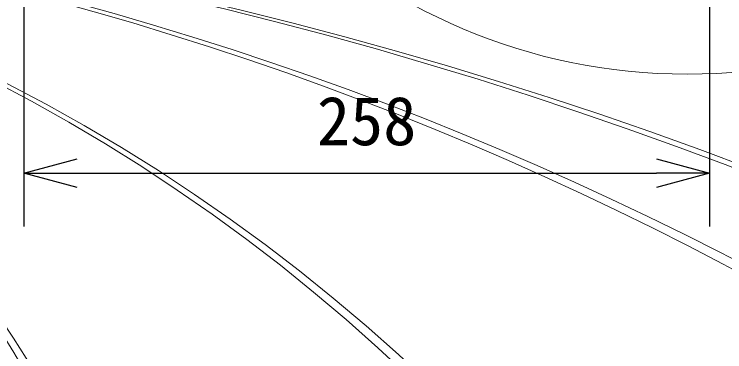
# Model space of a CAD drawing. Units: millimetres, scale not verified. Extents: x -11547 to 11815, y -1356 to 23431.
# Drawn here: x 9.15 to 35.89, y 16.72 to 29.42 of the extents above; entities that cross this region are included whole.
import ezdxf
from ezdxf.enums import TextEntityAlignment as Align

# ---------------------------------------------------------------- set-up
doc = ezdxf.new("R2010")
doc.units = ezdxf.units.MM
doc.header["$LTSCALE"] = 0.125
doc.layers.add('0-0_0', color=7, linetype='Continuous')
doc.layers.add('0-6_SUNPO', color=7, linetype='Continuous')
doc.layers.add('0-4_GAIKEI', color=1, linetype='Continuous', lineweight=18)
doc.styles.add('ＭＳ ゴシック', font='')
doc.styles.get('ＭＳ ゴシック').set_extended_font_data('MS Gothic')

# ---------------------------------------------------------------- blocks, each defined once
blk = doc.blocks.new('_OPEN30')
at = {"layer": '0-0_0'}
blk.add_line((0, 0), (-1, 0), dxfattribs=at)
blk.add_lwpolyline([(-1, 0.26795), (0, 0), (-1, -0.26795)], dxfattribs=at)
blk = doc.blocks.new('D4')
at = {"layer": '0-6_SUNPO'}
for p, q in [((100.2261, -49.0837), (100.2261, -97.053)), ((74.4229, -85.3945), (74.4229, -97.053)), ((76.4229, -95.053), (98.2261, -95.053))]:
    blk.add_line(p, q, dxfattribs=at)
at = {"layer": '0-6_SUNPO', "xscale": 2, "yscale": 2, "rotation": 180}
blk.add_blockref('_OPEN30', (74.4229, -95.053), dxfattribs=at)
at = {"layer": '0-6_SUNPO', "xscale": 2, "yscale": 2}
blk.add_blockref('_OPEN30', (100.2261, -95.053), dxfattribs=at)
at = {"layer": '0-6_SUNPO', "style": 'ＭＳ ゴシック'}
blk.add_text('258', height=1.833, dxfattribs=at).set_placement((85.4495, -94.553), align=Align.BOTTOM_LEFT)

msp = doc.modelspace()

# ---------------------------------------------------------------- linework, layer by layer
at = {"layer": '0-4_GAIKEI'}
for centre, radius in [((15.8376, -76.2763), 146.8143), ((32.8906, -62.1471), 132.6849), ((15.3232, -20.3249), 90.6691), ((33.2983, -25.9388), 96.283), ((33.3829, -9.9587), 80.3027), ((14.897, 11.6659), 58.8672), ((33.649, 4.8942), 65.6394), ((14.7177, 34.6926), 35.6482), ((33.8574, 30.7926), 39.5486), ((34.4755, 48.8432), 21.6826), ((26.3246, -319.4278), 388.9165), ((27.1623, -202.7555), 272.2412), ((-21.0791, -128.7375), 162.9501), ((-21.124, -126.3323), 160.5167), ((-21.5159, -91.5297), 125.7398), ((-21.5593, -88.9736), 123.1555), ((14.5082, -101.1876), 135.3963), ((14.5211, -99.4991), 133.6797), ((-21.9307, -33.5233), 67.732), ((-21.9565, -32.4346), 66.6151), ((14.0559, -49.9431), 84.1498), ((14.0609, -48.5786), 82.7571), ((-21.894, -2.6121), 36.8207), ((-21.9182, -2.1284), 36.3089)]:
    msp.add_circle(centre, radius, dxfattribs=at)
at = {"layer": '0-4_GAIKEI', "color": 7}
for centre, radius in [((23.0565, -643.0747), 713.1818), ((26.9771, -286.8459), 356.9315)]:
    msp.add_circle(centre, radius, dxfattribs=at)

# ---------------------------------------------------------------- block references
at = {"layer": '0-6_SUNPO'}
msp.add_blockref('D4', (-64.9075, 118.4914), dxfattribs=at)

doc.saveas('drawing.dxf')
